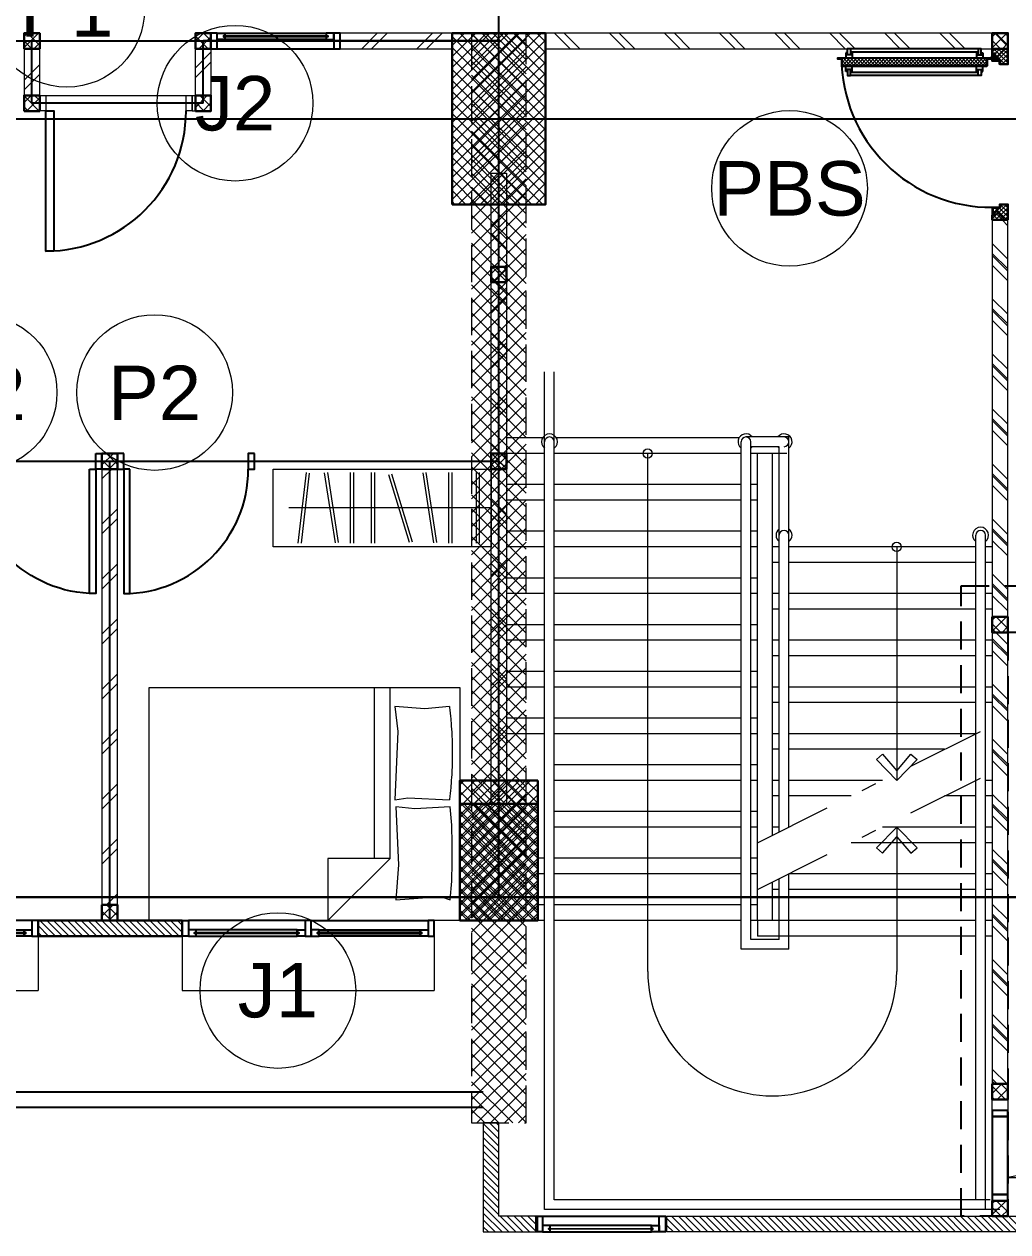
# Model space of a CAD drawing. Header units: millimetres. Extents: x -108 to 357, y -17 to 192.
# Drawn here: x 124.32 to 130.64, y -1.65 to 6.1 of the extents above; entities that cross this region are included whole.
import ezdxf
from ezdxf.enums import TextEntityAlignment as Align

# ---------------------------------------------------------------- set-up
doc = ezdxf.new("R2010")
doc.units = ezdxf.units.MM
doc.linetypes.add('ACAD_ISO02W100', pattern=[15, 12, -3])
doc.linetypes.add('DASHDOT', pattern=[1, 0.5, -0.25, 0, -0.25])
doc.layers.get('defpoints').update_dxf_attribs({"color": 1})
for name, color, linetype, lineweight in [('ars', 11, 'Continuous', 0), ('ars @ 1', 11, 'Continuous', 0), ('ARSIR', 31, 'Continuous', 5), ('KACA', 151, 'Continuous', 5), ('KOL', 1, 'Continuous', 30), ('KOLOM', 4, 'Continuous', 9), ('lan', 7, 'Continuous', 15), ('NOT', 7, 'Continuous', 20), ('Stair', 7, 'Continuous', 15), ('tem', 5, 'Continuous', 20)]:
    doc.layers.add(name, color=color, linetype=linetype, lineweight=lineweight)
doc.layers.add('as', color=1, linetype='Continuous', plot=False)
for name, color, linetype in [('HID', 1, 'Continuous'), ('Kusen', 30, 'Continuous'), ('STL', 6, 'Continuous')]:
    doc.layers.add(name, color=color, linetype=linetype)
doc.styles.add('S', font='simplex', dxfattribs={"width": 0.75})
doc.styles.get("Standard").update_dxf_attribs({"font": 'arial.ttf'})
pattern_1 = [(45, (0.09994, 0.1431), (-0.1767767, 0.1767767), []), (45, (0.16244, 0.1431), (-0.1767767, 0.1767767), [])]
pattern_2 = [(225, (1.1, 1e-06), (-0.014142, 0.014142), []), (135, (1.1, 1e-06), (0.014142, 0.014142), [])]
pattern_3 = [(315, (-2e-13, 1e-06), (0.014142, 0.014142), []), (45, (-2e-13, 1e-06), (-0.014142, 0.014142), [])]
pattern_4 = [(135, (-30.382804, 57.967748), (0.022097087, 0.022097087), [])]

# ---------------------------------------------------------------- blocks, each defined once
blk = doc.blocks.new('NAV')
blk.add_circle((0, -0.4), 0.4)
at = {"style": 'S', "width": 0.75, "flags": 4}
blk.add_attdef('AV', text='', height=0.3, dxfattribs=at).set_placement((0, -0.4), align=Align.MIDDLE)
blk = doc.blocks.new('k1')
at = {"layer": 'ars'}
h = blk.add_hatch(dxfattribs=at)
h.set_pattern_fill('_USER', color=256, scale=0.05, angle=45, double=1, pattern_type=0)
h.set_pattern_definition([(45, (0, -5), (-0.03535534, 0.03535534), []), (135, (0, -5), (-0.03535534, -0.03535534), [])])
h.paths.add_polyline_path([(-0.3, -0.55), (0.3, -0.55), (0.3, 0.55), (-0.3, 0.55)])
at = {"layer": 'KOL'}
blk.add_lwpolyline([(-0.3, -0.55), (0.3, -0.55), (0.3, 0.55), (-0.3, 0.55)], close=True, dxfattribs=at)
blk = doc.blocks.new('k3')
at = {"layer": 'ars'}
h = blk.add_hatch(dxfattribs=at)
h.set_pattern_fill('_USER', color=256, scale=0.05, angle=45, double=1, pattern_type=0)
h.set_pattern_definition([(45, (0, -5.05), (-0.03535534, 0.03535534), []), (135, (0, -5.05), (-0.03535534, -0.03535534), [])])
h.paths.add_polyline_path([(-0.25, -0.45), (0.25, -0.45), (0.25, 0.45), (-0.25, 0.45)])
at = {"layer": 'KOL'}
blk.add_lwpolyline([(-0.25, -0.45), (0.25, -0.45), (0.25, 0.45), (-0.25, 0.45)], close=True, dxfattribs=at)
blk = doc.blocks.new('T. J1')
at = {"layer": 'Kusen'}
for p, q in [((-0.7188, 0.1), (-0.0688, 0.1)), ((0.7212, 0.1), (0.0712, 0.1)), ((-0.0188, 0), (-0.7688, 0)), ((-0.0688, 0.06), (-0.7188, 0.06)), ((0.0212, 0), (0.7712, 0)), ((0.0712, 0.06), (0.7212, 0.06))]:
    blk.add_line(p, q, dxfattribs=at)
for points in [[(-0.8088, 0), (-0.7688, 0), (-0.7688, 0.1), (-0.8088, 0.1)], [(-0.0188, 0), (0.0212, 0), (0.0212, 0.1), (-0.0188, 0.1)], [(0.8112, 0), (0.7712, 0), (0.7712, 0.1), (0.8112, 0.1)]]:
    blk.add_lwpolyline(points, close=True, dxfattribs=at)
for points in [[(-0.7188, 0.0775), (-0.7188, 0.06), (-0.7688, 0.06), (-0.7688, 0.1), (-0.7188, 0.1), (-0.7188, 0.0825), (-0.7288, 0.0825), (-0.7288, 0.0775), (-0.7188, 0.0775)], [(-0.0688, 0.0775), (-0.0688, 0.06), (-0.0188, 0.06), (-0.0188, 0.1), (-0.0688, 0.1), (-0.0688, 0.0825), (-0.0588, 0.0825), (-0.0588, 0.0775), (-0.0688, 0.0775)], [(0.0712, 0.0775), (0.0712, 0.06), (0.0212, 0.06), (0.0212, 0.1), (0.0712, 0.1), (0.0712, 0.0825), (0.0612, 0.0825), (0.0612, 0.0775), (0.0712, 0.0775)], [(0.7212, 0.0775), (0.7212, 0.06), (0.7712, 0.06), (0.7712, 0.1), (0.7212, 0.1), (0.7212, 0.0825), (0.7312, 0.0825), (0.7312, 0.0775), (0.7212, 0.0775)]]:
    blk.add_lwpolyline(points, dxfattribs=at)
at = {"layer": 'Kusen', "color": 141}
for points in [[(-0.7288, 0.0775), (-0.0588, 0.0775), (-0.0588, 0.0825), (-0.7288, 0.0825)], [(0.7312, 0.0775), (0.0612, 0.0775), (0.0612, 0.0825), (0.7312, 0.0825)]]:
    blk.add_lwpolyline(points, close=True, dxfattribs=at)
blk = doc.blocks.new('T. J2')
at = {"layer": 'KACA', "color": 141}
blk.add_lwpolyline([(-0.3792, 0.0775), (0.2908, 0.0775), (0.2908, 0.0825), (-0.3792, 0.0825)], close=True, dxfattribs=at)
at = {"layer": 'Kusen'}
for p, q in [((-0.3692, 0.1), (0.2808, 0.1)), ((-0.4192, 0), (0.3308, 0)), ((0.2808, 0.06), (-0.3692, 0.06))]:
    blk.add_line(p, q, dxfattribs=at)
for points in [[(-0.4592, 0), (-0.4192, 0), (-0.4192, 0.1), (-0.4592, 0.1)], [(0.3308, 0), (0.3708, 0), (0.3708, 0.1), (0.3308, 0.1)]]:
    blk.add_lwpolyline(points, close=True, dxfattribs=at)
for points in [[(-0.3692, 0.0775), (-0.3692, 0.06), (-0.4192, 0.06), (-0.4192, 0.1), (-0.3692, 0.1), (-0.3692, 0.0825), (-0.3792, 0.0825), (-0.3792, 0.0775), (-0.3692, 0.0775)], [(0.2808, 0.0775), (0.2808, 0.06), (0.3308, 0.06), (0.3308, 0.1), (0.2808, 0.1), (0.2808, 0.0825), (0.2908, 0.0825), (0.2908, 0.0775), (0.2808, 0.0775)]]:
    blk.add_lwpolyline(points, dxfattribs=at)
blk = doc.blocks.new('P.80')
at = {"layer": 'Kusen'}
for points in [[(-69.8094, -74.8368), (-69.7694, -74.8368), (-69.7694, -74.0368), (-69.8094, -74.0368)], [(-70.6094, -74.9368), (-70.5694, -74.9368), (-70.5694, -74.8368), (-70.6094, -74.8368)], [(-69.7694, -74.9368), (-69.7294, -74.9368), (-69.7294, -74.8368), (-69.7694, -74.8368)]]:
    blk.add_lwpolyline(points, close=True, dxfattribs=at)
blk.add_arc((-69.7694, -74.8368), 0.8, 90, 180, dxfattribs=at)
blk = doc.blocks.new('K 10.10')
at = {"layer": 'ars'}
h = blk.add_hatch(dxfattribs=at)
h.set_pattern_fill('_USER', color=256, scale=0.05, angle=45, double=1, pattern_type=0)
h.set_pattern_definition([(45, (0, 0), (-0.035355339, 0.035355339), []), (135, (0, 0), (-0.035355339, -0.035355339), [])])
h.paths.add_polyline_path([(1560.5383, 1380.4069), (1560.6383, 1380.4069), (1560.6383, 1380.5069), (1560.5383, 1380.5069)])
at = {"layer": 'KOL'}
blk.add_lwpolyline([(1560.5383, 1380.4069), (1560.6383, 1380.4069), (1560.6383, 1380.5069), (1560.5383, 1380.5069)], close=True, dxfattribs=at)
blk = doc.blocks.new('P-90')
at = {"layer": 'Kusen'}
blk.add_lwpolyline([(374.6908, -21.5979), (374.7408, -21.5979), (374.7408, -22.4979), (374.6908, -22.4979)], close=True, dxfattribs=at)
at = {"layer": 'Kusen', "lineweight": 9}
for points in [[(373.8008, -22.4979), (373.8408, -22.4979), (373.8408, -22.5979), (373.8008, -22.5979)], [(374.7408, -22.4979), (374.7808, -22.4979), (374.7808, -22.5979), (374.7408, -22.5979)]]:
    blk.add_lwpolyline(points, close=True, dxfattribs=at)
at = {"layer": 'Kusen'}
blk.add_arc((374.7408, -22.4979), 0.9, 90, 180, dxfattribs=at)
blk = doc.blocks.new('BED1')
at = {"color": 0, "linetype": 'Continuous'}
for points in [[(1.9976, 0), (1.9976, 1.4976), (0, 1.4976), (0, 0), (1.9976, 0)], [(1.5484, 1.0993), (1.1489, 1.0993), (1.1489, 1.4976), (1.5484, 1.0993)], [(1.9346, 1.3656), (1.9443, 1.2458), (1.9467, 1.1259), (1.9467, 1.0061), (1.9443, 0.8862), (1.9346, 0.7663), (1.707, 0.7809), (1.586, 0.7663), (1.6017, 1.1404), (1.586, 1.3656), (1.8717, 1.3426), (1.9346, 1.3656)], [(1.4492, 1.0993), (1.4492, 0)], [(1.5484, 1.0993), (1.5484, 0)], [(1.9298, 0.1235), (1.7724, 0.138), (1.5799, 0.1235), (1.5981, 0.2833), (1.5799, 0.7228), (1.6634, 0.7094), (1.9298, 0.7228)], [(1.9298, 0.1235), (1.931, 0.1332), (1.9322, 0.1429), (1.9334, 0.1513), (1.9346, 0.161), (1.9346, 0.1707), (1.9358, 0.1804), (1.937, 0.1889), (1.9383, 0.1985), (1.9383, 0.2082), (1.9395, 0.2179), (1.9407, 0.2264), (1.9407, 0.2361), (1.9419, 0.2458), (1.9419, 0.2542), (1.9431, 0.2639), (1.9431, 0.2736), (1.9443, 0.2833), (1.9443, 0.2918), (1.9455, 0.3015), (1.9455, 0.3111), (1.9455, 0.3208), (1.9467, 0.3293), (1.9467, 0.339), (1.9467, 0.3487), (1.9467, 0.3584), (1.9479, 0.3668), (1.9479, 0.3765), (1.9479, 0.3862), (1.9479, 0.3959), (1.9479, 0.4044), (1.9479, 0.414), (1.9479, 0.4237), (1.9479, 0.4334), (1.9479, 0.4419), (1.9479, 0.4516), (1.9479, 0.4613), (1.9479, 0.4709), (1.9479, 0.4794), (1.9467, 0.4891), (1.9467, 0.4988), (1.9467, 0.5085), (1.9467, 0.5169), (1.9455, 0.5266), (1.9455, 0.5363), (1.9455, 0.546), (1.9443, 0.5545), (1.9443, 0.5642), (1.9431, 0.5738), (1.9431, 0.5835), (1.9419, 0.592), (1.9419, 0.6017), (1.9407, 0.6114), (1.9407, 0.6199), (1.9395, 0.6295), (1.9383, 0.6392), (1.9383, 0.6489), (1.937, 0.6574), (1.9358, 0.6671), (1.9346, 0.6768), (1.9346, 0.6864), (1.9334, 0.6949), (1.9322, 0.7046), (1.931, 0.7143), (1.9298, 0.7228)]]:
    blk.add_lwpolyline(points, dxfattribs=at)
blk = doc.blocks.new('LEMARI1')
for points in [[(0.6998, 0.4988), (-0.6998, 0.4988)], [(-0.6998, 0), (0.6998, 0), (0.6998, 0.4988), (-0.6998, 0.4988), (-0.6998, 0)], [(-0.5387, 0.4758), (-0.4855, 0.023)], [(-0.4685, 0.0254), (-0.5206, 0.477)], [(-0.3002, 0.4746), (-0.3705, 0.0242)], [(-0.3523, 0.0218), (-0.2821, 0.4709)], [(-0.2034, 0.477), (-0.2034, 0.0218)], [(-0.1852, 0.0218), (-0.1852, 0.477)], [(-0.0678, 0.477), (-0.0678, 0.0218)], [(-0.0496, 0.0218), (-0.0496, 0.477)], [(0.1755, 0.4722), (0.0436, 0.0363)], [(0.0605, 0.0315), (0.1937, 0.4673)], [(0.3317, 0.4746), (0.2627, 0.0242)], [(0.2797, 0.0218), (0.3499, 0.4709)], [(0.4286, 0.477), (0.4286, 0.0218)], [(0.4467, 0.0218), (0.4467, 0.477)], [(0.6053, 0.477), (0.6053, 0.0218)], [(0.6235, 0.0218), (0.6235, 0.477)], [(0.6998, 0.2494), (-0.5993, 0.2494)]]:
    blk.add_lwpolyline(points)
blk = doc.blocks.new('D-P90')
at = {"layer": 'ars'}
h = blk.add_hatch(dxfattribs=at)
h.set_pattern_fill('ANSI37', color=256, scale=0.005, angle=-90, style=0)
h.set_pattern_definition([(45, (-1350.94906, -1248.591899), (0.01122532015, -0.01122532015), []), (315, (-1350.94906, -1248.591899), (-0.01122532015, -0.01122532015), [])])
h.paths.add_polyline_path([(0.009, -0.1833, -0.414214), (0.01, -0.1843), (0.01, -1.1162, -0.414214), (0.009, -1.1172), (-0.0345, -1.1172, 0.414214), (-0.037, -1.1197), (-0.037, -1.142, -1), (-0.0385, -1.142), (-0.0385, -0.1585, -1), (-0.037, -0.1585), (-0.037, -0.1808, 0.414214), (-0.0345, -0.1833)])
at = {"layer": 'as'}
for p, q in [((-0.0425, -0.1608), (-0.0425, -0.1546)), ((-0.0395, -0.1577), (-0.0457, -0.1577))]:
    blk.add_line(p, q, dxfattribs=at)
at = {"layer": 'HID'}
for p, q in [((-0.0437, -0.1248), (-0.0915, -0.077)), ((-0.0423, -0.1234), (-0.0907, -0.075)), ((0.9423, -0.1234), (0.9907, -0.075)), ((0.9437, -0.1248), (0.9915, -0.077)), ((-0.0657, -0.147), (-0.023, -0.1043)), ((-0.0628, -0.147), (-0.023, -0.1072)), ((0.9657, -0.147), (0.923, -0.1043)), ((0.9628, -0.147), (0.923, -0.1072))]:
    blk.add_line(p, q, dxfattribs=at)
for points in [[(-0.0439, -0.1252), (-0.044, -0.1251), (-0.042, -0.1231), (-0.0419, -0.1232)], [(0.9439, -0.1252), (0.944, -0.1251), (0.942, -0.1231), (0.9419, -0.1232)]]:
    blk.add_lwpolyline(points, dxfattribs=at)
at = {"layer": 'KOL'}
blk.add_line((0.97, -0.13), (0.97, -0.15), dxfattribs=at)
at = {"layer": 'Kusen', "ltscale": 2}
for p, q in [((-0.0986, -0.2206), (-0.0986, -1.0599)), ((-0.074, -0.2106), (-0.04, -0.2106)), ((-0.074, -0.2206), (-0.074, -0.2106)), ((-0.0615, -0.2506), (-0.0615, -0.2106)), ((-0.04, -0.2506), (-0.04, -0.2106)), ((0.0455, -0.2106), (0.0115, -0.2106)), ((0.0115, -0.2506), (0.0115, -0.2106)), ((0.033, -0.2506), (0.033, -0.2106)), ((0.0455, -0.2206), (0.0455, -0.2106)), ((0.0728, -0.2206), (0.0728, -1.0599)), ((-0.0786, -0.2406), (-0.0786, -1.0599)), ((-0.074, -0.2506), (-0.074, -0.2406)), ((-0.074, -0.2506), (-0.04, -0.2506)), ((0.0455, -0.2506), (0.0115, -0.2506)), ((0.0455, -0.2506), (0.0455, -0.2406)), ((0.0528, -0.2406), (0.0528, -1.0599)), ((-0.074, -1.0499), (-0.04, -1.0499)), ((-0.074, -1.0499), (-0.074, -1.0599)), ((-0.074, -1.0799), (-0.074, -1.0899)), ((-0.0615, -1.0499), (-0.0615, -1.0899)), ((-0.04, -1.0499), (-0.04, -1.0899)), ((0.0455, -1.0499), (0.0115, -1.0499)), ((0.0115, -1.0499), (0.0115, -1.0899)), ((0.033, -1.0499), (0.033, -1.0899)), ((0.0455, -1.0499), (0.0455, -1.0599)), ((0.0455, -1.0799), (0.0455, -1.0899)), ((-0.074, -1.0899), (-0.04, -1.0899)), ((0.0455, -1.0899), (0.0115, -1.0899))]:
    blk.add_line(p, q, dxfattribs=at)
at = {"layer": 'Kusen'}
for p, q in [((-0.0422, -0.1567), (-0.0378, -0.1577)), ((-0.0419, -0.1553), (-0.0376, -0.1562))]:
    blk.add_line(p, q, dxfattribs=at)
at = {"layer": 'Kusen', "ltscale": 2}
for points in [[(-0.0986, -0.2406), (-0.0615, -0.2406), (-0.0615, -0.2206), (-0.0986, -0.2206), (-0.0986, -0.2406)], [(0.0728, -0.2406), (0.033, -0.2406), (0.033, -0.2206), (0.0728, -0.2206), (0.0728, -0.2406)], [(-0.1013, -1.0599), (-0.0615, -1.0599), (-0.0615, -1.0799), (-0.1013, -1.0799), (-0.1013, -1.0599)], [(0.0728, -1.0599), (0.033, -1.0599), (0.033, -1.0799), (0.0728, -1.0799), (0.0728, -1.0599)]]:
    blk.add_lwpolyline(points, dxfattribs=at)
at = {"layer": 'Kusen'}
blk.add_circle((-0.0425, -0.1577), 0.001, dxfattribs=at)
for radius, start, end in [(0.9611, 270, 0.45972), (0.0025, 75.78042, 11.38506)]:
    blk.add_arc((-0.0425, -0.1577), radius, start, end, dxfattribs=at)
at = {"layer": 'STL'}
for p, q in [((-0.0385, -0.1585), (-0.0385, -1.142)), ((-0.037, -0.1808), (-0.037, -0.1585)), ((-0.0345, -0.1833), (0.009, -0.1833)), ((0.01, -0.1843), (0.01, -1.1162)), ((-0.037, -1.1197), (-0.037, -1.142)), ((-0.0345, -1.1172), (0.009, -1.1172))]:
    blk.add_line(p, q, dxfattribs=at)
for points in [[(0, -0.1002), (0, -0.1032), (-0.0185, -0.1032, 0.414214), (-0.02, -0.1047), (-0.02, -0.148, -0.414214), (-0.022, -0.15), (-0.068, -0.15, -0.414214), (-0.07, -0.148), (-0.07, -0.13), (-0.067, -0.13), (-0.067, -0.1455, 0.414214), (-0.0655, -0.147), (-0.0245, -0.147, 0.414214), (-0.023, -0.1455), (-0.023, -0.1022, -0.414214), (-0.021, -0.1002)], [(0.9, -0.1002), (0.9, -0.1032), (0.9185, -0.1032, -0.414214), (0.92, -0.1047), (0.92, -0.148, 0.414214), (0.922, -0.15), (0.968, -0.15, 0.414214), (0.97, -0.148), (0.97, -0.13), (0.967, -0.13), (0.967, -0.1455, -0.414214), (0.9655, -0.147), (0.9245, -0.147, -0.414214), (0.923, -0.1455), (0.923, -0.1022, 0.414214), (0.921, -0.1002)]]:
    blk.add_lwpolyline(points, format="xyb", close=True, dxfattribs=at)
blk.add_lwpolyline([(0.009, -0.1818), (-0.0345, -0.1818, -0.414214), (-0.0355, -0.1808), (-0.0355, -0.1585, 1), (-0.04, -0.1585), (-0.04, -1.142, 1), (-0.0355, -1.142), (-0.0355, -1.1197, -0.414214), (-0.0345, -1.1187), (0.009, -1.1187, 0.414214), (0.0115, -1.1162), (0.0115, -0.1843)], format="xyb", dxfattribs=at)
for centre, radius, start, end in [((-0.0377, -0.1585), 0.00075, 0, 180), ((-0.0345, -0.1808), 0.0025, 180, 270), ((0.009, -0.1843), 0.0025, 360, 90), ((0.009, -0.1843), 0.001, 360, 90), ((-0.0377, -1.142), 0.00075, 180, 0), ((-0.0345, -1.1197), 0.0025, 90, 180), ((0.009, -1.1162), 0.001, 270, 0)]:
    blk.add_arc(centre, radius, start, end, dxfattribs=at)
blk = doc.blocks.new('PINTU DARURAT')
at = {"layer": 'ARSIR'}
h = blk.add_hatch(dxfattribs=at)
h.set_pattern_fill('_USER', color=256, scale=0.02, angle=315, style=0, double=1, pattern_type=0)
h.set_pattern_definition(pattern_3)
edge = h.paths.add_edge_path()
edge.add_line((0, 0), (0.1, 0))
edge.add_line((0.1, 0), (0.1, 0.0502))
edge.add_line((0.1, 0.0502), (0.077, 0.0502))
edge.add_line((0.077, 0.0502), (0.077, 0.0955))
edge.add_arc((0.0755, 0.0955), 0.0015, 360, 450)
edge.add_line((0.0755, 0.097), (0.0345, 0.097))
edge.add_arc((0.0345, 0.0955), 0.0015, 90, 180)
edge.add_line((0.033, 0.0955), (0.033, 0.08))
edge.add_line((0.033, 0.08), (0.03, 0.08))
edge.add_line((0.03, 0.08), (0.03, 0.1))
edge.add_line((0.03, 0.1), (0, 0.1))
edge.add_line((0, 0.1), (0, 0))
h = blk.add_hatch(dxfattribs=at)
h.set_pattern_fill('_USER', color=256, scale=0.02, angle=315, style=0, double=1, pattern_type=0)
h.set_pattern_definition(pattern_3)
edge = h.paths.add_edge_path()
edge.add_line((0, 0), (0.1, 0))
edge.add_line((0.1, 0), (0.1, 0.0502))
edge.add_line((0.1, 0.0502), (0.077, 0.0502))
edge.add_line((0.077, 0.0502), (0.077, 0.0955))
edge.add_arc((0.0755, 0.0955), 0.0015, 360, 450)
edge.add_line((0.0755, 0.097), (0.0345, 0.097))
edge.add_arc((0.0345, 0.0955), 0.0015, 90, 180)
edge.add_line((0.033, 0.0955), (0.033, 0.08))
edge.add_line((0.033, 0.08), (0.03, 0.08))
edge.add_line((0.03, 0.08), (0.03, 0.1))
edge.add_line((0.03, 0.1), (0, 0.1))
edge.add_line((0, 0.1), (0, 0))
h = blk.add_hatch(dxfattribs=at)
h.set_pattern_fill('_USER', color=256, scale=0.02, angle=315, style=0, double=1, pattern_type=0)
h.set_pattern_definition(pattern_2)
edge = h.paths.add_edge_path()
edge.add_line((1.1, 0), (1, 0))
edge.add_line((1, 0), (1, 0.0502))
edge.add_line((1, 0.0502), (1.023, 0.0502))
edge.add_line((1.023, 0.0502), (1.023, 0.0955))
edge.add_arc((1.0245, 0.0955), 0.0015, -630, -540, ccw=False)
edge.add_line((1.0245, 0.097), (1.0655, 0.097))
edge.add_arc((1.0655, 0.0955), 0.0015, -360, -270, ccw=False)
edge.add_line((1.067, 0.0955), (1.067, 0.08))
edge.add_line((1.067, 0.08), (1.07, 0.08))
edge.add_line((1.07, 0.08), (1.07, 0.1))
edge.add_line((1.07, 0.1), (1.1, 0.1))
edge.add_line((1.1, 0.1), (1.1, 0))
h = blk.add_hatch(dxfattribs=at)
h.set_pattern_fill('_USER', color=256, scale=0.02, angle=315, style=0, double=1, pattern_type=0)
h.set_pattern_definition(pattern_2)
edge = h.paths.add_edge_path()
edge.add_line((1.1, 0), (1, 0))
edge.add_line((1, 0), (1, 0.0502))
edge.add_line((1, 0.0502), (1.023, 0.0502))
edge.add_line((1.023, 0.0502), (1.023, 0.0955))
edge.add_arc((1.0245, 0.0955), 0.0015, -630, -540, ccw=False)
edge.add_line((1.0245, 0.097), (1.0655, 0.097))
edge.add_arc((1.0655, 0.0955), 0.0015, -360, -270, ccw=False)
edge.add_line((1.067, 0.0955), (1.067, 0.08))
edge.add_line((1.067, 0.08), (1.07, 0.08))
edge.add_line((1.07, 0.08), (1.07, 0.1))
edge.add_line((1.07, 0.1), (1.1, 0.1))
edge.add_line((1.1, 0.1), (1.1, 0))
at = {"layer": 'KOL'}
blk.add_line((1.1, 0.1), (1.1, 0), dxfattribs=at)
blk.add_line((1.1, 0.1), (1.1, 0), dxfattribs=at)
blk.add_line((1.1, 0.1), (1.1, 0), dxfattribs=at)
blk.add_line((1.1, 0.1), (1.1, 0), dxfattribs=at)
for points in [[(0, 0), (0.1, 0), (0.1, 0.0502), (0.077, 0.0502), (0.077, 0.0955, 0.414214), (0.0755, 0.097), (0.0345, 0.097, 0.414214), (0.033, 0.0955), (0.033, 0.08), (0.03, 0.08), (0.03, 0.1), (0, 0.1)], [(0, 0), (0.1, 0), (0.1, 0.0502), (0.077, 0.0502), (0.077, 0.0955, 0.414214), (0.0755, 0.097), (0.0345, 0.097, 0.414214), (0.033, 0.0955), (0.033, 0.08), (0.03, 0.08), (0.03, 0.1), (0, 0.1)], [(1.1, 0), (1, 0), (1, 0.0502), (1.023, 0.0502), (1.023, 0.0955, -0.414214), (1.0245, 0.097), (1.0655, 0.097, -0.414214), (1.067, 0.0955), (1.067, 0.08), (1.07, 0.08), (1.07, 0.1), (1.1, 0.1)], [(1.1, 0), (1, 0), (1, 0.0502), (1.023, 0.0502), (1.023, 0.0955, -0.414214), (1.0245, 0.097), (1.0655, 0.097, -0.414214), (1.067, 0.0955), (1.067, 0.08), (1.07, 0.08), (1.07, 0.1), (1.1, 0.1)]]:
    blk.add_lwpolyline(points, format="xyb", close=True, dxfattribs=at)
at = {"layer": 'Kusen', "xscale": -1, "rotation": 180}
blk.add_blockref('D-P90', (0.1, -0.05), dxfattribs=at)
blk = doc.blocks.new("k3'")
at = {"layer": 'ars'}
h = blk.add_hatch(dxfattribs=at)
h.set_pattern_fill('_USER', color=256, scale=0.05, angle=45, double=1, pattern_type=0)
h.set_pattern_definition([(45, (0, -4.975), (-0.03535534, 0.03535534), []), (135, (0, -4.975), (-0.03535534, -0.03535534), [])])
h.paths.add_polyline_path([(-0.25, -0.375), (0.25, -0.375), (0.25, 0.375), (-0.25, 0.375)])
at = {"layer": 'KOL'}
blk.add_lwpolyline([(-0.25, -0.375), (0.25, -0.375), (0.25, 0.375), (-0.25, 0.375)], close=True, dxfattribs=at)
blk = doc.blocks.new('P.SHAFT')
for points in [[(-0.05, 0.54), (-0.05, 0.58), (0.05, 0.58), (0.05, 0.54)], [(-0.05, 0.04), (-0.05, 0.54), (0.05, 0.54), (0.05, 0.04)], [(-0.05, 0), (-0.05, 0.04), (0.05, 0.04), (0.05, 0)]]:
    blk.add_lwpolyline(points, close=True)
blk = doc.blocks.new('A-2')
at = {"layer": 'ars'}
h = blk.add_hatch(dxfattribs=at)
h.set_pattern_fill('TEMBOK', color=256, scale=0.25)
h.set_pattern_definition([(45, (-0.45006, -2.5569), (-0.1767767, 0.1767767), []), (45, (-0.38756, -2.5569), (-0.1767767, 0.1767767), [])])
h.paths.add_polyline_path([(-30.9328, 6.6677), (-31.6528, 6.6677), (-31.6528, 6.5677), (-30.9328, 6.5677)])
h = blk.add_hatch(dxfattribs=at)
h.set_pattern_fill('ANSI37', color=256, scale=0.02, style=0)
h.set_pattern_definition([(315, (237.7591, 196.86166), (-0.044901281, -0.044901281), []), (225, (237.7591, 196.86166), (-0.044901281, 0.044901281), [])])
h.paths.add_polyline_path([(-30.4578, 6.6677), (-30.8078, 6.6677), (-30.8078, -0.3323), (-30.4575, -0.3323)])
h = blk.add_hatch(dxfattribs=at)
h.set_pattern_fill('TEMBOK', color=256, scale=0.25)
h.set_pattern_definition([(45, (0.59994, -6.2569), (-0.1767767, 0.1767767), []), (45, (0.66244, -6.2569), (-0.1767767, 0.1767767), [])])
h.paths.add_polyline_path([(-33.6828, 6.5677), (-33.5828, 6.5677), (-33.5828, 6.2677), (-33.6828, 6.2677)])
h = blk.add_hatch(dxfattribs=at)
h.set_pattern_fill('TEMBOK', color=256, scale=0.25)
h.set_pattern_definition([(45, (-0.50006, -6.2569), (-0.1767767, 0.1767767), []), (45, (-0.43756, -6.2569), (-0.1767767, 0.1767767), [])])
h.paths.add_polyline_path([(-32.5828, 6.5677), (-32.4828, 6.5677), (-32.4828, 6.2677), (-32.5828, 6.2677)])
h = blk.add_hatch(dxfattribs=at)
h.set_pattern_fill('TEMBOK', color=256, scale=0.25)
h.set_pattern_definition(pattern_1)
h.paths.add_polyline_path([(-33.1828, 3.8677), (-33.0828, 3.8677), (-33.0828, 1.0677), (-33.1828, 1.0677)])
h = blk.add_hatch(dxfattribs=at)
h.set_pattern_fill('ANSI31', color=256, scale=0.25, angle=180, style=0)
h.set_pattern_definition([(135, (-524.11158, -325.731844), (0.0220970869, 0.0220970869), [])])
h.paths.add_polyline_path([(-32.6678, 0.9677), (-33.5928, 0.9677), (-33.5928, 0.8677), (-32.6678, 0.8677)])
h = blk.add_hatch(dxfattribs=at)
h.set_pattern_fill('ANSI31', color=256, scale=0.25, style=0)
h.set_pattern_definition(pattern_4)
h.paths.add_polyline_path([(-30.7328, -0.3323), (-30.6328, -0.3323), (-30.6328, -0.9323), (-30.3828, -0.9323), (-30.3828, -1.0323), (-30.7328, -1.0323)])
h = blk.add_hatch(dxfattribs=at)
h.set_pattern_fill('ANSI31', color=256, scale=0.25, style=0)
h.set_pattern_definition(pattern_4)
edge = h.paths.add_edge_path()
edge.add_line((-30.7328, -0.3323), (-30.7328, -1.0323))
edge.add_line((-30.7328, -1.0323), (-30.3828, -1.0323))
edge.add_line((-30.3828, -1.0323), (-30.3828, -0.9323))
edge.add_line((-30.3828, -0.9323), (-30.6328, -0.9323))
edge.add_line((-30.6328, -0.9323), (-30.6328, -0.3323))
edge.add_line((-30.6328, -0.3323), (-30.7328, -0.3323))
h = blk.add_hatch(dxfattribs=at)
h.set_pattern_fill('ANSI31', color=256, scale=0.25, style=0)
h.set_pattern_definition([(135, (-24.332807, 57.967748), (0.022097087, 0.022097087), [])])
h.paths.add_polyline_path([(-24.4328, -0.3323), (-24.3328, -0.3323), (-24.3328, -1.0323), (-29.5528, -1.0323), (-29.5528, -0.9323), (-24.4328, -0.9323)])
at = {"layer": 'ars @ 1'}
h = blk.add_hatch(dxfattribs=at)
h.set_pattern_fill('TEMBOK', color=256, scale=0.25)
h.set_pattern_definition([(315, (1552.27814, 459.22094), (-0.176776695, -0.176776695), []), (315, (1552.34064, 459.22094), (-0.176776695, -0.176776695), [])])
h.paths.add_polyline_path([(-30.3328, 6.6677), (-30.3328, 6.5677), (-27.3706, 6.5677), (-27.3706, 6.6677)])
h = blk.add_hatch(dxfattribs=at)
h.set_pattern_fill('TEMBOK', color=256, scale=0.25)
h.set_pattern_definition([(45, (0.09994, 2.7431), (-0.1767767, 0.1767767), []), (45, (0.16244, 2.7431), (-0.1767767, 0.1767767), [])])
h.paths.add_polyline_path([(-30.6828, 5.7677), (-30.5829, 5.7677), (-30.5828, 5.1677), (-30.6828, 5.1677)])
h = blk.add_hatch(dxfattribs=at)
h.set_pattern_fill('TEMBOK', color=256, scale=0.25)
h.set_pattern_definition([(315, (0.09994, 58.09238), (-0.1767767, -0.1767767), []), (315, (0.16244, 58.09238), (-0.1767767, -0.1767767), [])])
h.paths.add_polyline_path([(-30.6828, 5.5677), (-30.5829, 5.5677), (-30.5828, 1.8677), (-30.6828, 1.8677)])
h = blk.add_hatch(dxfattribs=at)
h.set_pattern_fill('TEMBOK', color=256, scale=0.25)
h.set_pattern_definition([(315, (0.00777, 58.09238), (-0.1767767, -0.1767767), []), (315, (0.07027, 58.09238), (-0.1767767, -0.1767767), [])])
h.paths.add_polyline_path([(-27.3629, 5.4677), (-27.4629, 5.4677), (-27.4629, -0.0823), (-27.3629, -0.0823)])
h = blk.add_hatch(dxfattribs=at)
h.set_pattern_fill('TEMBOK', color=256, scale=0.25)
h.set_pattern_definition([(315, (1552.18597, 459.22094), (-0.176776695, -0.176776695), []), (315, (1552.24847, 459.22094), (-0.176776695, -0.176776695), [])])
h.paths.add_polyline_path([(-27.3628, 5.4677), (-27.4628, 5.4677), (-27.4628, -0.0823), (-27.3628, -0.0823)])
h = blk.add_hatch(dxfattribs=at)
h.set_pattern_fill('TEMBOK', color=256, scale=0.25)
h.set_pattern_definition([(45, (0.09994, 2.2431), (-0.1767767, 0.1767767), []), (45, (0.16244, 2.2431), (-0.1767767, 0.1767767), [])])
h.paths.add_polyline_path([(-30.6828, 5.0677), (-30.5829, 5.0677), (-30.5828, 3.9677), (-30.6828, 3.9677)])
h = blk.add_hatch(dxfattribs=at)
h.set_pattern_fill('TEMBOK', color=256, scale=0.25)
h.set_pattern_definition(pattern_1)
h.paths.add_polyline_path([(-30.6828, 3.8677), (-30.5829, 3.8677), (-30.5828, 1.7177), (-30.6828, 1.7177)])
for p, q in [((-35.1828, -0.1323), (-30.7328, -0.1323)), ((-35.1828, -0.2323), (-30.7328, -0.2323))]:
    blk.add_line(p, q)
at = {"layer": 'ars'}
for p, q in [((-30.3391, -0.8885), (-30.3391, 4.4927)), ((-30.2766, -0.826), (-30.2766, 4.4927)), ((-30.3391, 4.0677), (-30.5828, 4.0677)), ((-30.3391, -0.8885), (-30.3391, 4.0427)), ((-30.2766, -0.826), (-30.2766, 4.0427)), ((-29.0901, 4.0677), (-30.2631, 4.0677)), ((-29.0766, 0.784), (-29.0766, 4.0427)), ((-28.7691, 4.074), (-29.0453, 4.074)), ((-29.0141, 0.8465), (-29.0141, 4.0427)), ((-28.7691, 1.5677), (-28.7691, 4.074)), ((-28.8316, 4.0115), (-29.0141, 4.0115)), ((-28.8316, 1.5365), (-28.8316, 4.0115)), ((-30.3391, 3.7677), (-30.5828, 3.7677)), ((-29.0766, 3.7677), (-30.2766, 3.7677)), ((-28.9703, 3.7677), (-29.0141, 3.7677)), ((-30.3391, 3.4677), (-30.5828, 3.4677)), ((-29.0766, 3.4677), (-30.2766, 3.4677)), ((-28.9703, 3.4677), (-29.0141, 3.4677)), ((-27.5691, 2.1677), (-27.5691, 3.4427)), ((-27.5066, 2.199), (-27.5066, 3.4427)), ((-28.8316, 3.2677), (-28.8754, 3.2677)), ((-27.5691, 3.2677), (-28.7691, 3.2677)), ((-27.4629, 3.2677), (-27.5066, 3.2677)), ((-30.3391, 3.1677), (-30.5828, 3.1677)), ((-29.0766, 3.1677), (-30.2766, 3.1677)), ((-28.9703, 3.1677), (-29.0141, 3.1677)), ((-28.8316, 2.9677), (-28.8754, 2.9677)), ((-27.5691, 2.9677), (-28.7691, 2.9677)), ((-27.4629, 2.9677), (-27.5066, 2.9677)), ((-30.3391, 2.8677), (-30.5828, 2.8677)), ((-29.0766, 2.8677), (-30.2766, 2.8677)), ((-28.9703, 2.8677), (-29.0141, 2.8677)), ((-28.8316, 2.6677), (-28.8754, 2.6677)), ((-27.5691, 2.6677), (-28.7691, 2.6677)), ((-27.4629, 2.6677), (-27.5066, 2.6677)), ((-30.3391, 2.5677), (-30.5828, 2.5677)), ((-29.0766, 2.5677), (-30.2766, 2.5677)), ((-28.9703, 2.5677), (-29.0141, 2.5677)), ((-28.8316, 2.3677), (-28.8754, 2.3677)), ((-27.5691, 2.3677), (-28.7691, 2.3677)), ((-27.4629, 2.3677), (-27.5066, 2.3677)), ((-27.5066, -0.8885), (-27.5066, 2.349)), ((-30.3391, 2.2677), (-30.5828, 2.2677)), ((-29.0766, 2.2677), (-30.2766, 2.2677)), ((-28.9703, 2.2677), (-29.0141, 2.2677)), ((-27.5691, -0.826), (-27.5691, 2.3177)), ((-28.8316, 2.0677), (-28.8754, 2.0677)), ((-27.7691, 2.0677), (-28.7691, 2.0677)), ((-29.0766, 1.9677), (-30.2766, 1.9677)), ((-28.9703, 1.9677), (-29.0141, 1.9677)), ((-28.8316, 1.7677), (-28.8754, 1.7677)), ((-28.3691, 1.7677), (-28.7691, 1.7677)), ((-27.5691, 1.7677), (-27.7691, 1.7677)), ((-27.4629, 1.7677), (-27.5066, 1.7677)), ((-29.0766, 1.6677), (-30.2766, 1.6677)), ((-28.9703, 1.6677), (-29.0141, 1.6677)), ((-27.5691, 1.4677), (-28.3691, 1.4677)), ((-27.4629, 1.4677), (-27.5066, 1.4677)), ((-30.3391, 1.3677), (-30.3828, 1.3677)), ((-29.0766, 1.3677), (-30.2766, 1.3677)), ((-28.9703, 1.3677), (-29.0141, 1.3677)), ((-28.7691, 0.784), (-28.7691, 1.2677)), ((-28.8316, 1.1677), (-28.8754, 1.1677)), ((-28.8316, 0.8465), (-28.8316, 1.2365)), ((-27.5691, 1.1677), (-28.7691, 1.1677)), ((-27.4629, 1.1677), (-27.5066, 1.1677)), ((-30.3391, 1.0677), (-30.3828, 1.0677)), ((-29.0766, 1.0677), (-30.2766, 1.0677)), ((-28.9703, 1.0677), (-29.0141, 1.0677)), ((-28.9703, 0.9677), (-28.9703, 0.8677)), ((-28.7394, 0.8677), (-28.9703, 0.8677)), ((-27.5691, 0.8677), (-28.7691, 0.8677)), ((-27.4629, 0.8677), (-27.5066, 0.8677)), ((-28.7691, 0.784), (-29.0766, 0.784)), ((-28.8316, 0.8465), (-29.0141, 0.8465)), ((-27.4769, -0.826), (-30.2766, -0.826)), ((-27.4769, -0.826), (-30.2766, -0.826)), ((-27.4144, -0.8885), (-30.3391, -0.8885)), ((-27.4144, -0.8885), (-30.3391, -0.8885))]:
    blk.add_line(p, q, dxfattribs=at)
for centre, radius, start, end in [((-30.3078, 4.0427), 0.0512, 307.57187, 232.42813), ((-30.3078, 4.0427), 0.0312, 0, 180), ((-29.0453, 4.0427), 0.0512, 37.57187, 232.42813), ((-29.0453, 4.0427), 0.0312, 0, 180), ((-28.8004, 4.0427), 0.0512, 307.57187, 142.42813), ((-28.8004, 4.0427), 0.0312, 270, 90), ((-29.0453, 4.0427), 0.0512, 307.57187, 322.42813), ((-28.8004, 4.0427), 0.0512, 217.57187, 232.42813), ((-27.5379, 3.4427), 0.0512, 307.57187, 232.42813), ((-28.8004, 3.4427), 0.0512, 127.57187, 232.42813), ((-28.8004, 3.4427), 0.0312, 0, 180), ((-28.8004, 3.4427), 0.0512, 307.57187, 52.42813), ((-27.5379, 3.4427), 0.0312, 0, 180)]:
    blk.add_arc(centre, radius, start, end, dxfattribs=at)
at = {"layer": 'as'}
for p, q in [((-30.6328, 1.1177), (-30.6328, 14.2177)), ((-33.8328, 6.6177), (-30.6328, 6.6177)), ((-33.6328, 6.2177), (-33.6328, 6.6177)), ((-32.5328, 6.2177), (-32.5328, 6.6177)), ((-30.6328, 6.6177), (-32.5328, 6.6177)), ((-32.5328, 6.2177), (-33.6328, 6.2177)), ((-36.8328, 6.1177), (37.5672, 6.1177)), ((-36.8328, 3.9177), (-30.6328, 3.9177)), ((-33.1328, 0.9677), (-33.1328, 3.9177)), ((-36.8328, 1.1177), (37.5672, 1.1177)), ((37.5672, 1.1177), (-36.8328, 1.1177))]:
    blk.add_line(p, q, dxfattribs=at)
at = {"layer": 'defpoints', "color": 3, "linetype": 'ACAD_ISO02W100', "ltscale": 0.015}
blk.add_lwpolyline([(-24.4828, 3.1177), (-24.4828, 2.8177), (-27.3628, 2.8177), (-27.3628, -0.9323), (-27.3628, -0.9323), (-27.6628, -0.9323), (-27.6628, 3.1177), (-24.4828, 3.1178)], dxfattribs=at)
at = {"layer": 'KOL'}
blk.add_lwpolyline([(-32.6678, 0.9677), (-33.5928, 0.9677), (-33.5928, 0.8677), (-32.6678, 0.8677)], close=True, dxfattribs=at)
at = {"layer": 'KOLOM', "linetype": 'ACAD_ISO02W100', "ltscale": 0.02}
blk.add_lwpolyline([(-30.4578, 6.6677), (-30.8078, 6.6677), (-30.8078, -0.3323), (-30.4578, -0.3323)], close=True, dxfattribs=at)
at = {"layer": 'lan'}
for p, q in [((-33.5428, 6.2677), (-32.6428, 6.2677)), ((-30.3391, 3.9677), (-30.5828, 3.9677)), ((-29.0766, 3.9677), (-30.2766, 3.9677)), ((-29.6766, 0.6411), (-29.6766, 3.9677)), ((-28.7832, 3.9677), (-29.0141, 3.9677)), ((-28.9703, 0.9677), (-28.9703, 3.9677)), ((-28.8754, 1.5146), (-28.8754, 3.9677)), ((-30.3391, 3.6677), (-30.5828, 3.6677)), ((-29.0766, 3.6677), (-30.2766, 3.6677)), ((-28.9703, 3.6677), (-29.0141, 3.6677)), ((-30.3391, 3.3677), (-30.5828, 3.3677)), ((-29.0766, 3.3677), (-30.2766, 3.3677)), ((-28.9703, 3.3677), (-29.0141, 3.3677)), ((-28.8316, 3.3677), (-28.8754, 3.3677)), ((-27.5691, 3.3677), (-28.7691, 3.3677)), ((-28.0769, 3.3677), (-28.0769, 1.8677)), ((-27.4629, 3.3677), (-27.5066, 3.3677)), ((-30.3391, 3.0677), (-30.5828, 3.0677)), ((-29.0766, 3.0677), (-30.2766, 3.0677)), ((-28.9703, 3.0677), (-29.0141, 3.0677)), ((-28.8316, 3.0677), (-28.8754, 3.0677)), ((-27.5691, 3.0677), (-28.7691, 3.0677)), ((-27.4629, 3.0677), (-27.5066, 3.0677)), ((-30.3391, 2.7677), (-30.5828, 2.7677)), ((-29.0766, 2.7677), (-30.2766, 2.7677)), ((-28.9703, 2.7677), (-29.0141, 2.7677)), ((-28.8316, 2.7677), (-28.8754, 2.7677)), ((-27.5691, 2.7677), (-28.7691, 2.7677)), ((-27.4629, 2.7677), (-27.5066, 2.7677)), ((-30.3391, 2.4677), (-30.5828, 2.4677)), ((-29.0766, 2.4677), (-30.2766, 2.4677)), ((-28.9703, 2.4677), (-29.0141, 2.4677)), ((-28.8316, 2.4677), (-28.8754, 2.4677)), ((-27.5691, 2.4677), (-28.7691, 2.4677)), ((-27.4629, 2.4677), (-27.5066, 2.4677)), ((-30.3391, 2.1677), (-30.5828, 2.1677)), ((-29.0766, 2.1677), (-30.2766, 2.1677)), ((-28.9703, 2.1677), (-29.0141, 2.1677)), ((-28.8316, 2.1677), (-28.8754, 2.1677)), ((-27.5691, 2.1677), (-28.7691, 2.1677)), ((-29.0766, 1.8677), (-30.2766, 1.8677)), ((-28.9703, 1.8677), (-29.0141, 1.8677)), ((-28.8316, 1.8677), (-28.8754, 1.8677)), ((-28.1691, 1.8677), (-28.7691, 1.8677)), ((-27.4629, 1.8677), (-27.5066, 1.8677)), ((-29.0766, 1.5677), (-30.2766, 1.5677)), ((-28.9703, 1.5677), (-29.0141, 1.5677)), ((-28.8316, 1.5677), (-28.8754, 1.5677)), ((-27.5691, 1.5677), (-28.1691, 1.5677)), ((-28.0769, 1.5677), (-28.0769, 0.6411)), ((-27.4629, 1.5677), (-27.5066, 1.5677)), ((-30.3391, 1.2677), (-30.3828, 1.2677)), ((-29.0766, 1.2677), (-30.2766, 1.2677)), ((-28.9703, 1.2677), (-29.0141, 1.2677)), ((-27.5691, 1.2677), (-28.7691, 1.2677)), ((-27.4629, 1.2677), (-27.5066, 1.2677)), ((-28.8754, 0.9677), (-28.8754, 1.2146)), ((-30.3391, 0.9677), (-30.3828, 0.9677)), ((-29.0766, 0.9677), (-30.2766, 0.9677)), ((-28.7394, 0.9677), (-29.0141, 0.9677)), ((-27.5691, 0.9677), (-28.7691, 0.9677)), ((-27.4629, 0.9677), (-27.5066, 0.9677)), ((-33.5928, 0.8677), (-33.5928, 0.5177)), ((-32.6678, 0.8677), (-32.6678, 0.5177)), ((-31.0478, 0.8677), (-31.0478, 0.5177)), ((-34.4228, 0.5177), (-33.5928, 0.5177)), ((-32.6678, 0.5177), (-31.0478, 0.5177))]:
    blk.add_line(p, q, dxfattribs=at)
at = {"layer": 'lan', "linetype": 'DASHDOT'}
for p, q in [((-28.9703, 1.4671), (-27.3707, 2.267)), ((-28.9703, 1.1671), (-27.3707, 1.967))]:
    blk.add_line(p, q, dxfattribs=at)
at = {"layer": 'lan', "linetype": 'Continuous'}
blk.add_line((-27.3628, -0.6823), (-24.6828, -0.6823), dxfattribs=at)
at = {"layer": 'lan', "ltscale": 2}
for points in [[(-27.9855, 2.0356), (-27.9462, 2.0015), (-28.0769, 1.8677), (-28.2077, 2.0015), (-28.1684, 2.0356), (-28.0769, 1.9301), (-27.9855, 2.0356)], [(-27.9855, 1.3999), (-27.9462, 1.434), (-28.0769, 1.5677), (-28.2077, 1.434), (-28.1684, 1.3999), (-28.0769, 1.5054), (-27.9855, 1.3999)]]:
    blk.add_lwpolyline(points, close=True, dxfattribs=at)
at = {"layer": 'lan', "linetype": 'Continuous'}
blk.add_lwpolyline([(-24.6828, -0.1823), (-27.3628, -0.6823)], dxfattribs=at)
at = {"layer": 'lan'}
blk.add_arc((-28.8768, 0.6411), 0.7998, 180, 0, dxfattribs=at)
at = {"layer": 'Stair'}
for centre in [(-29.6766, 3.9677), (-28.0769, 3.3677)]:
    blk.add_circle(centre, 0.0296, dxfattribs=at)
at = {"layer": 'tem'}
for points in [[(-31.6528, 6.5677), (-30.9328, 6.5677), (-30.9328, 6.6677), (-31.6528, 6.6677)], [(-30.3328, 6.6677), (-30.3328, 6.5677), (-27.4628, 6.5677), (-27.4628, 6.6677)], [(-33.5828, 6.5677), (-33.6828, 6.5677), (-33.6828, 6.2677), (-33.5828, 6.2677)], [(-32.5828, 6.5677), (-32.4828, 6.5677), (-32.4828, 6.2677), (-32.5828, 6.2677)], [(-32.6028, 6.2677), (-32.5828, 6.2677), (-32.5828, 6.1677), (-32.6028, 6.1677)], [(-30.6828, 5.7677), (-30.5829, 5.7677), (-30.5828, 5.1677), (-30.6828, 5.1677)], [(-30.6828, 5.5677), (-30.5829, 5.5677), (-30.5828, 1.8677), (-30.6828, 1.8677)], [(-27.3628, 5.4677), (-27.4628, 5.4677), (-27.4628, -0.0823), (-27.3628, -0.0823)], [(-30.6828, 5.0677), (-30.5829, 5.0677), (-30.5828, 3.9677), (-30.6828, 3.9677)], [(-33.0828, 3.8677), (-33.1828, 3.8677), (-33.1828, 1.0677), (-33.0828, 1.0677)], [(-30.6828, 3.8677), (-30.5829, 3.8677), (-30.5828, 1.7177), (-30.6828, 1.7177)], [(-27.3628, -0.2523), (-27.4628, -0.2523), (-27.4628, -0.1823), (-27.3628, -0.1823)], [(-29.5528, -1.0323), (-29.5528, -0.9323), (-24.4328, -0.9323), (-24.4328, -0.3323), (-24.3328, -0.3323), (-24.3328, -1.0323)]]:
    blk.add_lwpolyline(points, close=True, dxfattribs=at)
at = {"layer": 'tem', "ltscale": 2}
blk.add_lwpolyline([(-27.3629, 5.4677), (-27.4629, 5.4677), (-27.4629, -0.0823), (-27.3629, -0.0823)], close=True, dxfattribs=at)
at = {"layer": 'tem'}
blk.add_lwpolyline([(-30.7328, -0.3323), (-30.7328, -1.0323), (-30.3828, -1.0323), (-30.3828, -0.9323), (-30.6328, -0.9323), (-30.6328, -0.3323), (-30.7328, -0.3323)], dxfattribs=at)
blk.add_lwpolyline([(-30.7328, -0.3323), (-30.7328, -1.0323), (-30.3828, -1.0323), (-30.3828, -0.9323), (-30.6328, -0.9323), (-30.6328, -0.3323), (-30.7328, -0.3323)], dxfattribs=at)
at = {"color": 2, "xscale": -1, "rotation": 90}
blk.add_blockref('PINTU DARURAT', (-27.3629, 6.5677), dxfattribs=at)
at = {"layer": 'ars', "xscale": -1, "rotation": 180}
for name, p in [('LEMARI1', (-31.3826, 3.8677)), ('BED1', (-32.8804, 2.4653))]:
    blk.add_blockref(name, p, dxfattribs=at)
at = {"layer": 'KOL'}
for name, p in [('k1', (-30.6328, 6.1177)), ('k1', (-30.6328, 6.1177)), ("k3'", (-30.6328, 1.3427)), ("k3'", (-30.6328, 1.3427))]:
    blk.add_blockref(name, p, dxfattribs=at)
at = {"layer": 'KOL', "rotation": 180}
blk.add_blockref('k3', (-30.6328, 1.4177), dxfattribs=at)
at = {"layer": 'KOLOM', "extrusion": (0, 0, -1), "xscale": -1, "zscale": -1}
for p in [(1594.2212, -1373.8392), (1593.1212, -1373.8392), (1594.2212, -1374.2392), (1593.1212, -1374.2392), (1593.7212, -1376.5392), (1593.7212, -1379.4392)]:
    blk.add_blockref('K 10.10', p, dxfattribs=at)
at = {"layer": 'KOLOM', "extrusion": (0, 0, -1), "zscale": -1}
for p in [(-1533.1755, -1373.8391), (-1529.9555, -1375.3392), (-1529.9555, -1376.5392), (-1533.1755, -1377.5891), (-1533.1755, -1380.5891), (-1533.1755, -1381.3391)]:
    blk.add_blockref('K 10.10', p, dxfattribs=at)
at = {"layer": 'Kusen'}
blk.add_blockref('T. J2', (-32.0236, 6.5677), dxfattribs=at)
at = {"layer": 'Kusen', "rotation": 180}
for name, p in [('P-90', (341.1979, -16.3301)), ('P.80', (-102.8122, -70.9691)), ('T. J2', (-34.052, 0.9677)), ('T. J1', (-31.8567, 0.9677))]:
    blk.add_blockref(name, p, dxfattribs=at)
at = {"layer": 'Kusen', "xscale": -1, "rotation": 180}
blk.add_blockref('P.80', (36.5465, -70.9691), dxfattribs=at)
at = {"layer": 'Kusen', "color": 2, "extrusion": (0, 0, -1), "zscale": -1, "rotation": 359.99997720945}
blk.add_blockref('P.SHAFT', (27.4128, -0.8323), dxfattribs=at)
at = {"layer": 'Kusen', "extrusion": (0, 0, -1), "zscale": -1, "rotation": 180}
blk.add_blockref('T. J2', (29.9336, -0.9323), dxfattribs=at)
blk.add_blockref('T. J2', (29.9336, -0.9323), dxfattribs=at)

msp = doc.modelspace()

# ---------------------------------------------------------------- block references
msp.add_blockref('A-2', (158.00671, -0.62199))
at = {"layer": 'NOT'}
ref = msp.add_blockref('NAV', (124.59745, 6.69892), dxfattribs=dict(at, xscale=1.25, yscale=1.25, zscale=1.25))
ref.add_attrib('AV', 'P1', dxfattribs={"layer": '0', "height": 0.35, "flags": 4}).set_placement((124.59745, 6.19892), align=Align.MIDDLE)
ref = msp.add_blockref('NAV', (125.67908, 6.09576), dxfattribs=dict(at, xscale=1.25, yscale=1.25, zscale=1.25))
ref.add_attrib('AV', 'J2', dxfattribs={"layer": '0', "height": 0.35, "flags": 4}).set_placement((125.67908, 5.59576), align=Align.MIDDLE)
ref = msp.add_blockref('NAV', (129.24139, 5.54899), dxfattribs=dict(at, xscale=1.25, yscale=1.25, zscale=1.25))
ref.add_attrib('AV', 'PBS', dxfattribs={"layer": '0', "height": 0.35, "flags": 4}).set_placement((129.24139, 5.04899), align=Align.MIDDLE)
ref = msp.add_blockref('NAV', (124.0347, 4.23749), dxfattribs=dict(at, xscale=1.25, yscale=1.25, zscale=1.25))
ref.add_attrib('AV', 'P2', dxfattribs={"layer": '0', "height": 0.35, "flags": 4}).set_placement((124.0347, 3.73749), align=Align.MIDDLE)
ref = msp.add_blockref('NAV', (125.16215, 4.23749), dxfattribs=dict(at, xscale=1.25, yscale=1.25, zscale=1.25))
ref.add_attrib('AV', 'P2', dxfattribs={"layer": '0', "height": 0.35, "flags": 4}).set_placement((125.16215, 3.73749), align=Align.MIDDLE)
ref = msp.add_blockref('NAV', (125.95408, 0.39576), dxfattribs=dict(at, xscale=1.25, yscale=1.25, zscale=1.25))
ref.add_attrib('AV', 'J1', dxfattribs={"layer": '0', "height": 0.35, "flags": 4}).set_placement((125.95408, -0.10424), align=Align.MIDDLE)

doc.saveas('drawing.dxf')
